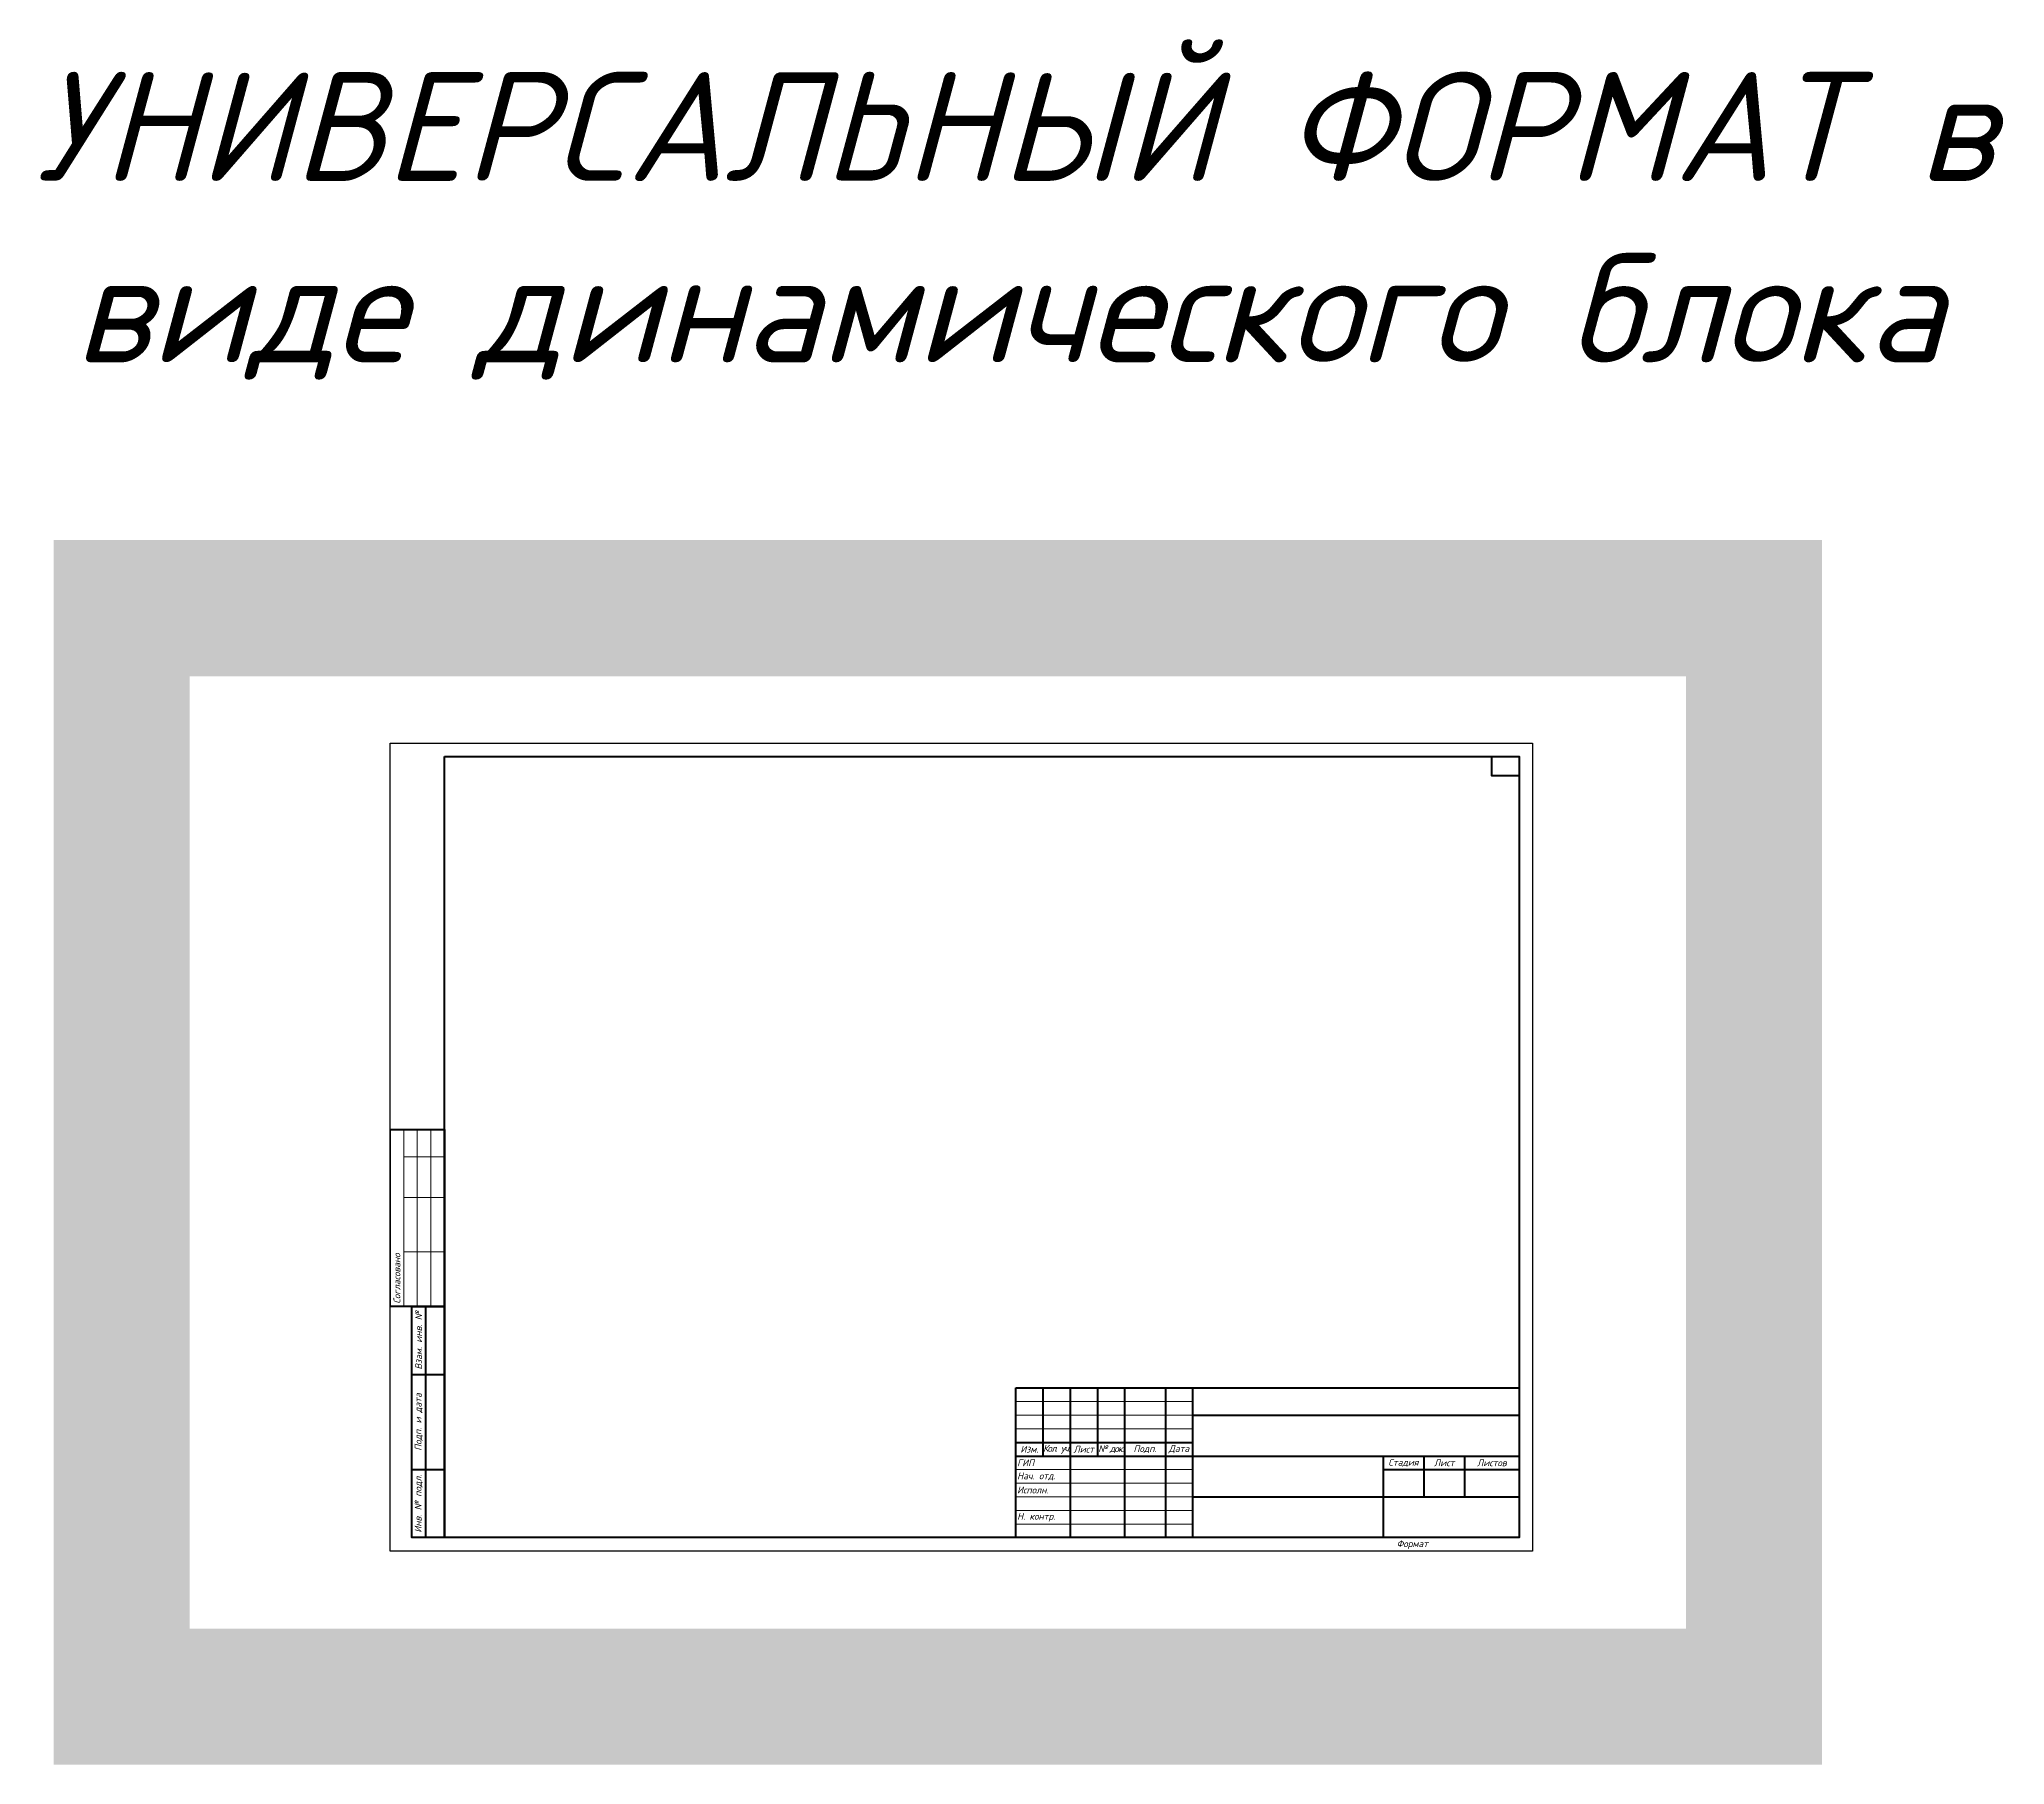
# Model space of a CAD drawing. Header units: millimetres. Extents: x 193 to 5157, y -4069 to 285.
# Drawn here: x 4434 to 5157, y -2696 to -2062 of the extents above; entities that cross this region are included whole.
import ezdxf
from ezdxf.enums import TextEntityAlignment as Align

# ---------------------------------------------------------------- set-up
doc = ezdxf.new("R2010")
doc.units = ezdxf.units.MM
doc.layers.add('Формат - толстая линия', color=7, linetype='Continuous', lineweight=50)
doc.layers.add('Формат - тонкая линия', color=7, linetype='Continuous', lineweight=20)
doc.styles.add('2.5', font='isocpeui.ttf', dxfattribs={"height": 2.5})
doc.styles.add('3.5', font='isocpeui.ttf', dxfattribs={"height": 3.5})

# ---------------------------------------------------------------- blocks, each defined once
blk = doc.blocks.new('Штамп согласования')
at = {"color": 0, "linetype": 'ByBlock', "lineweight": -2, "ltscale": 100}
blk.add_lwpolyline([(-20, 65), (-20, 0)], dxfattribs=at)
at = {"layer": 'Формат - толстая линия', "ltscale": 100}
blk.add_lwpolyline([(-20, 65), (0, 65), (0, 0), (-20, 0)], dxfattribs=at)
at = {"layer": 'Формат - тонкая линия', "ltscale": 100}
for points in [[(-15, 65), (-15, 0)], [(-10, 65), (-10, 0)], [(-5, 65), (-5, 0)], [(-15, 55), (0, 55)], [(-15, 40), (0, 40)], [(-15, 20), (0, 20)]]:
    blk.add_lwpolyline(points, dxfattribs=at)
at = {"color": 0, "linetype": 'ByBlock', "lineweight": -2, "ltscale": 100, "insert": (-17.5, 1), "char_height": 2.5, "width": 65, "attachment_point": 4, "rotation": 90, "style": '2.5'}
blk.add_mtext('Согласовано', dxfattribs=at)
blk = doc.blocks.new('Штамп - основная надпись')
at = {"ltscale": 100}
blk.add_lwpolyline([(0, 55), (0, 0)], dxfattribs=at)
at = {"layer": 'Формат - толстая линия', "ltscale": 100}
blk.add_lwpolyline([(0, 55), (185, 55), (185, 0), (0, 0)], close=True, dxfattribs=at)
for points in [[(10, 55), (10, 30)], [(20, 55), (20, 0)], [(30, 55), (30, 30)], [(40, 55), (40, 0)], [(55, 55), (55, 0)], [(65, 55), (65, 0)], [(65, 45), (185, 45)], [(0, 35), (65, 35)], [(0, 30), (65, 30)], [(65, 30), (185, 30)], [(135, 30), (135, 0)], [(150, 30), (150, 15)], [(165, 30), (165, 15)], [(135, 25), (185, 25)], [(65, 15), (185, 15)]]:
    blk.add_lwpolyline(points, dxfattribs=at)
at = {"layer": 'Формат - тонкая линия', "ltscale": 100}
for points in [[(0, 50), (65, 50)], [(0, 45), (65, 45)], [(0, 40), (65, 40)], [(0, 25), (65, 25)], [(0, 20), (65, 20)], [(0, 15), (65, 15)], [(0, 10), (65, 10)], [(0, 5), (65, 5)]]:
    blk.add_lwpolyline(points, dxfattribs=at)
at = {"color": 0, "linetype": 'ByBlock', "lineweight": -2, "ltscale": 100, "char_height": 2.5, "style": '2.5'}
for s, insert, width, attachment_point in [('Изм.', (5, 32.5), 10, 5), ('{\\T0.75;Кол. уч.}', (15, 32.5), 10, 5), ('Лист', (25, 32.5), 10, 5), ('{\\T0.85;№ док.}', (35, 32.5), 10, 5), ('Подп.', (47.5, 32.5), 15, 5), ('Дата', (60, 32.5), 10, 5), ('Стадия', (142.5, 27.5), 15, 5), ('ГИП', (0.5, 27.5), 20, 4), ('Нач. отд.', (0.5, 22.5), 20, 4), ('Лист', (157.5, 27.5), 15, 5), ('Листов', (175, 27.5), 20, 5), ('Исполн.', (0.5, 17.5), 20, 4), ('Н. контр.', (0.5, 7.5), 20, 4)]:
    blk.add_mtext(s, dxfattribs=dict(at, insert=insert, width=width, attachment_point=attachment_point))
blk = doc.blocks.new('*U67')
at = {"color": 0, "linetype": 'ByBlock', "lineweight": -2}
blk.add_lwpolyline([(0, 297), (420, 297), (420, 0), (0, 0)], close=True, dxfattribs=at)
at = {"layer": 'Формат - толстая линия'}
blk.add_lwpolyline([(20, 292), (415, 292), (415, 5), (20, 5)], close=True, dxfattribs=at)
at = {"layer": 'Формат - толстая линия', "ltscale": 100}
for points in [[(405, 292), (415, 292), (415, 285), (405, 285)], [(8, 90), (20, 90), (20, 5), (8, 5)]]:
    blk.add_lwpolyline(points, close=True, dxfattribs=at)
for points in [[(13, 90), (13, 5)], [(8, 65), (20, 65)], [(8, 30), (20, 30)]]:
    blk.add_lwpolyline(points, dxfattribs=at)
at = {"ltscale": 100}
for name, p in [('Штамп согласования', (20, 90)), ('Штамп - основная надпись', (230, 5))]:
    blk.add_blockref(name, p, dxfattribs=at)
at = {"color": 0, "linetype": 'ByBlock', "lineweight": -2, "ltscale": 100, "char_height": 2.5, "attachment_point": 5, "rotation": 90, "style": '2.5'}
for s, insert, width in [('Взам. инв. №', (10.5, 77.5), 25), ('Подп. и дата', (10.5, 47.5), 35), ('Инв. № подл.', (10.5, 17.5), 25)]:
    blk.add_mtext(s, dxfattribs=dict(at, insert=insert, width=width))
at = {"color": 0, "linetype": 'ByBlock', "lineweight": -2, "ltscale": 100}
for tag, height, style, p in [('№', 3.5, '3.5', (410, 288.5)), ('ДОКУМЕНТ', 3.5, '3.5', (355, 55)), ('ОБЪЕКТ_СТРОИТЕЛЬСТВА', 2.5, '2.5', (355, 42.5)), ('ЗДАНИЕ(СООРУЖЕНИЕ)', 2.5, '2.5', (330, 27.5)), ('СТАДИЯ', 3.5, '3.5', (372.5, 25)), ('ЛИСТ', 3.5, '3.5', (387.5, 25)), ('ЛИСТОВ', 3.5, '3.5', (405, 25)), ('ИЗОБРАЖЕНИЯ_ЛИСТА', 2.5, '2.5', (330, 12.5)), ('ОРГАНИЗАЦИЯ', 2.5, '2.5', (390, 12.5))]:
    blk.add_attdef(tag, text='', height=height, dxfattribs=dict(at, style=style)).set_placement(p, align=Align.MIDDLE_CENTER)
at = {"color": 0, "linetype": 'ByBlock', "lineweight": -2, "ltscale": 100, "style": '2.5'}
for tag, p in [('ГИП', (250.2, 31.25)), ('НАЧ.ОТД.', (250.2, 26.25)), ('ИСПОЛН.', (250.2, 21.25)), ('Н.КОНТР.', (250.2, 11.25)), ('ФОРМАТ', (370, 1.5))]:
    blk.add_attdef(tag, p, '', height=2.5, dxfattribs=at)
at = {"color": 0, "linetype": 'ByBlock', "lineweight": -2, "ltscale": 100, "style": '2.5', "width": 0.8}
for tag, p in [('ДАТА_1', (290, 32.5)), ('ДАТА_3', (290, 22.5)), ('ДАТА_2', (290, 27.5)), ('ДАТА_4', (290, 12.5))]:
    blk.add_attdef(tag, text='', height=2.5, dxfattribs=at).set_placement(p, align=Align.MIDDLE_CENTER)

msp = doc.modelspace()

# ---------------------------------------------------------------- linework, layer by layer
at = {"color": 242, "ltscale": 100, "true_color": 0xcd2027, "const_width": 50}
msp.add_lwpolyline([(4464.63, -2270.57), (5064.63, -2270.57), (5064.63, -2670.57), (4464.63, -2670.57)], close=True, dxfattribs=at)

# ---------------------------------------------------------------- block references
msp.add_blockref('*U67', (4563.27, -2617.14)).add_auto_attribs({'ФОРМАТ': 'Формат '})

# ---------------------------------------------------------------- texts
at = {"ltscale": 100, "insert": (4371.63, -2073.56), "char_height": 40, "attachment_point": 1, "style": '2.5'}
msp.add_mtext_dynamic_manual_height_columns('\\pi61.217;УНИВЕРСАЛЬНЫЙ ФОРМАТ в \\P\\pi75.444;виде динамического блока', width=839.1311, gutter_width=12.5, heights=[0], dxfattribs=at)

doc.saveas('drawing.dxf')
